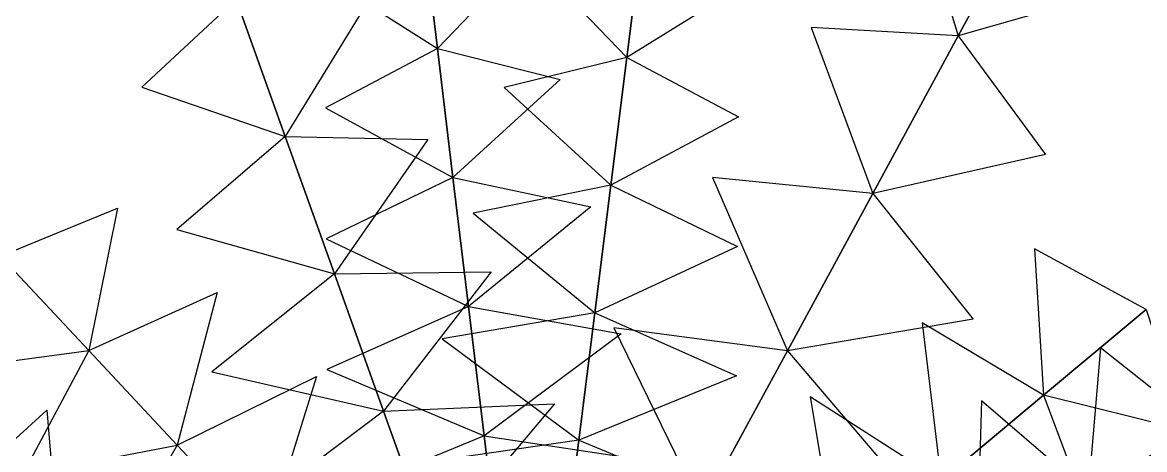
# Model space of a CAD drawing. Header units: metres. Extents: x -3.35 to 2.93, y -3.3 to 3.37.
# Drawn here: x -1.21 to 1.459, y 0.888 to 1.903 of the extents above; entities that cross this region are included whole.
import ezdxf

# ---------------------------------------------------------------- set-up
doc = ezdxf.new("R2010")
doc.units = ezdxf.units.M
doc.layers.add('XARCH', color=2, linetype='Continuous')

msp = doc.modelspace()

# ---------------------------------------------------------------- linework, layer by layer
at = {"layer": 'XARCH'}
for points in [[(1.0162, 1.8707, 6.8023), (1.2194, 2.2448, 6.4071), (0.9013, 2.2481, 6.3908)], [(1.0162, 1.8707, 6.8023), (1.2194, 2.2448, 6.4071), (1.3953, 1.9797, 6.3908)], [(1.0162, 1.8707, 6.8023), (1.2194, 2.2448, 6.4071), (1.2194, 2.2448, 6.4421)], [(-0.2225, 1.841, 8.0671), (-0.2596, 2.1479, 8.0611), (-0.4902, 2.011, 7.9283)], [(-0.2225, 1.841, 8.0671), (-0.2596, 2.1479, 8.0611), (-0.0031, 2.0699, 7.9283)], [(-0.2225, 1.841, 8.0671), (-0.2596, 2.1479, 8.0611), (-0.2596, 2.1479, 8.0961)], [(0.2281, 1.8192, 5.3625), (0.2661, 2.1224, 4.6813), (0.0094, 2.0468, 4.7848)], [(0.2281, 1.8192, 5.3625), (0.2661, 2.1224, 4.6813), (0.4962, 1.9857, 4.7848)], [(0.2281, 1.8192, 5.3625), (0.2661, 2.1224, 4.6813), (0.2661, 2.1224, 4.7163)], [(-0.5846, 1.6318, 6.8762), (-0.7015, 1.9582, 6.5544), (-0.9252, 1.7491, 6.5124)], [(-0.5846, 1.6318, 6.8762), (-0.7015, 1.9582, 6.5544), (-0.3959, 1.9387, 6.5124)], [(-0.5846, 1.6318, 6.8762), (-0.7015, 1.9582, 6.5544), (-0.7015, 1.9582, 6.5894)], [(0.8129, 1.4965, 7.0923), (1.0162, 1.8707, 6.8023), (0.6666, 1.891, 6.7295)], [(0.8129, 1.4965, 7.0923), (1.0162, 1.8707, 6.8023), (1.2235, 1.5885, 6.7295)], [(0.8129, 1.4965, 7.0923), (1.0162, 1.8707, 6.8023), (1.0162, 1.8707, 6.8373)], [(-0.1855, 1.5342, 8.0302), (-0.2225, 1.841, 8.0671), (-0.4886, 1.6999, 7.8996)], [(-0.1855, 1.5342, 8.0302), (-0.2225, 1.841, 8.0671), (0.0695, 1.7674, 7.8996)], [(-0.1855, 1.5342, 8.0302), (-0.2225, 1.841, 8.0671), (-0.2225, 1.841, 8.1021)], [(0.1901, 1.516, 5.9366), (0.2281, 1.8192, 5.3625), (-0.0641, 1.748, 5.4088)], [(0.1901, 1.516, 5.9366), (0.2281, 1.8192, 5.3625), (0.4937, 1.6781, 5.4088)], [(0.1901, 1.516, 5.9366), (0.2281, 1.8192, 5.3625), (0.2281, 1.8192, 5.3975)], [(-0.4676, 1.3054, 7.1123), (-0.5846, 1.6318, 6.8762), (-0.842, 1.4107, 6.7845)], [(-0.4676, 1.3054, 7.1123), (-0.5846, 1.6318, 6.8762), (-0.2453, 1.6245, 6.7845)], [(-0.4676, 1.3054, 7.1123), (-0.5846, 1.6318, 6.8762), (-0.5846, 1.6318, 6.9112)], [(-0.1484, 1.2273, 7.9502), (-0.1855, 1.5342, 8.0302), (-0.4871, 1.3888, 7.8279)], [(-0.1484, 1.2273, 7.9502), (-0.1855, 1.5342, 8.0302), (0.1421, 1.4648, 7.8279)], [(-0.1484, 1.2273, 7.9502), (-0.1855, 1.5342, 8.0302), (-0.1855, 1.5342, 8.0652)], [(0.6097, 1.1224, 7.277), (0.8129, 1.4965, 7.0923), (0.4319, 1.5339, 6.963)], [(0.1521, 1.2128, 6.4036), (0.1901, 1.516, 5.9366), (-0.1376, 1.4493, 5.9257)], [(0.1521, 1.2128, 6.4036), (0.1901, 1.516, 5.9366), (0.4912, 1.3704, 5.9257)], [(0.1521, 1.2128, 6.4036), (0.1901, 1.516, 5.9366), (0.1901, 1.516, 5.9716)], [(0.6097, 1.1224, 7.277), (0.8129, 1.4965, 7.0923), (1.0517, 1.1973, 6.963)], [(0.6097, 1.1224, 7.277), (0.8129, 1.4965, 7.0923), (0.8129, 1.4965, 7.1273)], [(-1.0516, 1.123, 5.9278), (-1.2619, 1.3476, 5.3496), (-0.9831, 1.4612, 5.3974)], [(1.2191, 1.0168, 8.0528), (1.4629, 1.2202, 8.0908), (1.1975, 1.3649, 7.9229)], [(-1.0516, 1.123, 5.9278), (-1.2619, 1.3476, 5.3496), (-1.3935, 1.0769, 5.3974)], [(-1.0516, 1.123, 5.9278), (-1.2619, 1.3476, 5.3496), (-1.2619, 1.3476, 5.3846)], [(-0.3507, 0.9791, 7.2627), (-0.4676, 1.3054, 7.1123), (-0.0947, 1.3102, 6.971)], [(-0.3507, 0.9791, 7.2627), (-0.4676, 1.3054, 7.1123), (-0.7587, 1.0723, 6.971)], [(-0.3507, 0.9791, 7.2627), (-0.4676, 1.3054, 7.1123), (-0.4676, 1.3054, 7.1473)], [(-0.8413, 0.8984, 6.398), (-1.0516, 1.123, 5.9278), (-0.7467, 1.261, 5.9181)], [(-0.1113, 0.9205, 7.8271), (-0.1484, 1.2273, 7.9502), (-0.4855, 1.0776, 7.7131)], [(0.1141, 0.9096, 6.7634), (0.1521, 1.2128, 6.4036), (-0.2112, 1.1505, 6.3355)], [(-0.1113, 0.9205, 7.8271), (-0.1484, 1.2273, 7.9502), (0.2147, 1.1623, 7.7131)], [(-0.1113, 0.9205, 7.8271), (-0.1484, 1.2273, 7.9502), (-0.1484, 1.2273, 7.9852)], [(0.1141, 0.9096, 6.7634), (0.1521, 1.2128, 6.4036), (0.4887, 1.0628, 6.3355)], [(0.1141, 0.9096, 6.7634), (0.1521, 1.2128, 6.4036), (0.1521, 1.2128, 6.4386)], [(1.2191, 1.0168, 8.0528), (1.4629, 1.2202, 8.0908), (1.5576, 0.9332, 7.9229)], [(1.2191, 1.0168, 8.0528), (1.4629, 1.2202, 8.0908), (1.4629, 1.2202, 8.1258)], [(0.4065, 0.7483, 7.3566), (0.6097, 1.1224, 7.277), (0.1972, 1.1769, 7.0912)], [(0.9752, 0.8135, 7.9706), (1.2191, 1.0168, 8.0528), (0.9307, 1.189, 7.8497)], [(-0.8413, 0.8984, 6.398), (-1.0516, 1.123, 5.9278), (-1.2093, 0.8278, 5.9181)], [(-0.8413, 0.8984, 6.398), (-1.0516, 1.123, 5.9278), (-1.0516, 1.123, 5.9628)], [(0.4065, 0.7483, 7.3566), (0.6097, 1.1224, 7.277), (0.8799, 0.806, 7.0912)], [(0.4065, 0.7483, 7.3566), (0.6097, 1.1224, 7.277), (0.6097, 1.1224, 7.312)], [(1.3254, 0.7855, 5.926), (1.5905, 0.9426, 5.3471), (1.3544, 1.1294, 5.3951)], [(-0.631, 0.6738, 6.7603), (-0.8413, 0.8984, 6.398), (-0.5102, 1.0609, 6.3308)], [(0.9752, 0.8135, 7.9706), (1.2191, 1.0168, 8.0528), (1.3367, 0.7023, 7.8497)], [(0.9752, 0.8135, 7.9706), (1.2191, 1.0168, 8.0528), (1.2191, 1.0168, 8.0878)], [(-0.2338, 0.6527, 7.3275), (-0.3507, 0.9791, 7.2627), (0.0559, 0.9959, 7.0717)], [(0.7314, 0.6101, 7.8442), (0.9752, 0.8135, 7.9706), (0.664, 1.0131, 7.7324)], [(1.0603, 0.6284, 6.3969), (1.3254, 0.7855, 5.926), (1.0711, 1.0031, 5.9165)], [(-1.12, 0.604, 7.9721), (-1.4, 0.755, 8.0544), (-1.1516, 0.9811, 7.8513)], [(-0.2338, 0.6527, 7.3275), (-0.3507, 0.9791, 7.2627), (-0.6755, 0.7339, 7.0717)], [(-0.2338, 0.6527, 7.3275), (-0.3507, 0.9791, 7.2627), (-0.3507, 0.9791, 7.2977)], [(1.3254, 0.7855, 5.926), (1.5905, 0.9426, 5.3471), (1.641, 0.6458, 5.3951)], [(1.3254, 0.7855, 5.926), (1.5905, 0.9426, 5.3471), (1.5905, 0.9426, 5.3821)], [(-0.0742, 0.6137, 7.6611), (-0.1113, 0.9205, 7.8271), (-0.4839, 0.7665, 7.5554)], [(0.076, 0.6064, 7.0161), (0.1141, 0.9096, 6.7634), (-0.2847, 0.8518, 6.6382)], [(-0.0742, 0.6137, 7.6611), (-0.1113, 0.9205, 7.8271), (0.2873, 0.8597, 7.5554)], [(-0.0742, 0.6137, 7.6611), (-0.1113, 0.9205, 7.8271), (-0.1113, 0.9205, 7.8621)], [(0.076, 0.6064, 7.0161), (0.1141, 0.9096, 6.7634), (0.4862, 0.7551, 6.6382)], [(0.076, 0.6064, 7.0161), (0.1141, 0.9096, 6.7634), (0.1141, 0.9096, 6.7984)], [(-0.631, 0.6738, 6.7603), (-0.8413, 0.8984, 6.398), (-1.0251, 0.5788, 6.3308)], [(-0.631, 0.6738, 6.7603), (-0.8413, 0.8984, 6.398), (-0.8413, 0.8984, 6.433)]]:
    msp.add_3dface(points, dxfattribs=at)

doc.saveas('drawing.dxf')
